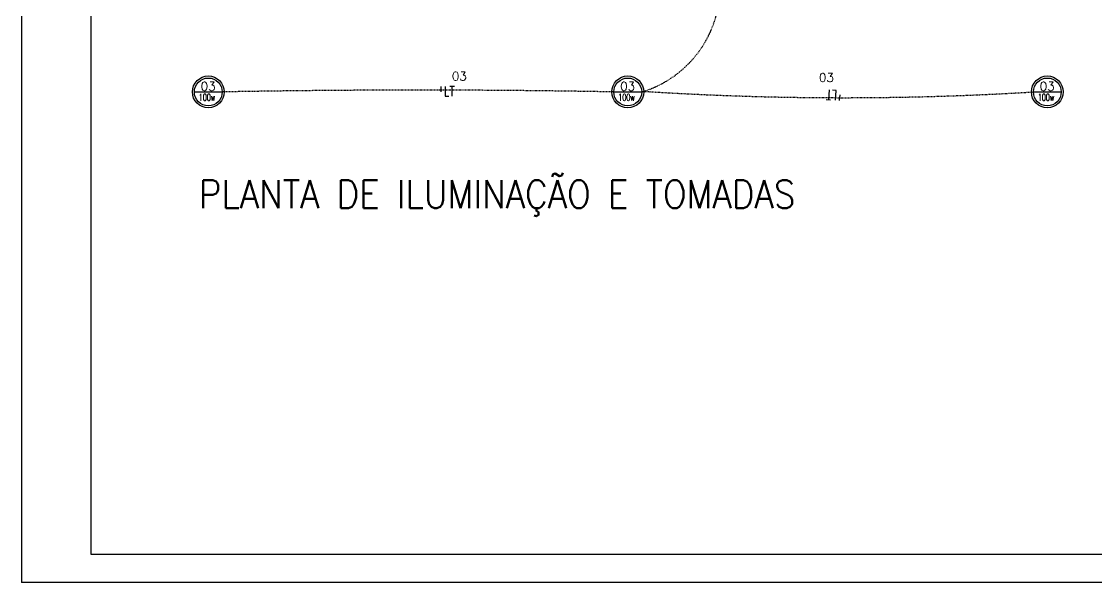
# Model space of a CAD drawing. Extents: x 4776 to 9276, y -14 to 2986.
# Drawn here: x 4776 to 6702, y -14 to 991 of the extents above; entities that cross this region are included whole.
import ezdxf

# ---------------------------------------------------------------- set-up
doc = ezdxf.new("R2010")
doc.units = 0
doc.header["$MEASUREMENT"] = 0
doc.linetypes.add('PONT', pattern=[2, 1, -1])
doc.layers.get('0').update_dxf_attribs({"linetype": 'CONTINUOUS'})
for name, color, linetype in [('ELETRIN', 5, 'PONT'), ('ELETRON', 5, 'CONTINUOUS'), ('MARGE', 6, 'CONTINUOUS'), ('TEXTOS', 7, 'CONTINUOUS')]:
    doc.layers.add(name, color=color, linetype=linetype)
doc.styles.get("Standard").update_dxf_attribs({"font": 'romans.shx', "width": 0.8})

msp = doc.modelspace()

# ---------------------------------------------------------------- linework, layer by layer
for p in [(4775.8, 2986.5), (9275.7, -13.5)]:
    msp.add_line(p, (4775.8, -13.5))
at = {"layer": 'ELETRIN'}
for centre, radius, start, end in [((5830.7, 1052.8), 196.5, 286.6022, 7.6072), ((5486.1, -18063.4), 18931.1, 88.93822, 91.06178), ((6248.2, 6476.4), 5622.2, 266.351, 273.4696)]:
    msp.add_arc(centre, radius, start, end, dxfattribs=at)
at = {"layer": 'ELETRON', "color": 154}
for p, q in [((5527.1, 874.5), (5527.1, 864.6)), ((5534.6, 874.5), (5534.6, 857)), ((5551.4, 874.5), (5543.4, 874.5)), ((5547.4, 856.8), (5547.4, 874.5)), ((6222.4, 868.3), (6221.2, 850.6)), ((6235.1, 867.2), (6228.7, 867.7)), ((6233.9, 849.7), (6235.1, 867.2)), ((5534.6, 857), (5541.1, 857)), ((6217.2, 850.9), (6225.1, 850.4)), ((6241.4, 849.2), (6242.1, 859.1))]:
    msp.add_line(p, q, dxfattribs=at)
at = {"layer": 'ELETRON', "linetype": 'CONTINUOUS'}
for p, q in [((5085.4, 864.5), (5135.3, 864.5)), ((5836.9, 864.5), (5886.8, 864.5)), ((6588.4, 864.5), (6638.3, 864.5))]:
    msp.add_line(p, q, dxfattribs=at)
for centre, radius in [((5110.4, 864.5), 28.5), ((5110.4, 864.5), 24.9), ((5861.9, 864.5), 28.5), ((5861.9, 864.5), 24.9), ((6613.4, 864.5), 28.5), ((6613.4, 864.5), 24.9)]:
    msp.add_circle(centre, radius, dxfattribs=at)
at = {"layer": 'MARGE'}
for p, q in [((4900.8, 36.5), (4900.8, 2936.5)), ((9225.7, 36.5), (4900.8, 36.5))]:
    msp.add_line(p, q, dxfattribs=at)

# ---------------------------------------------------------------- texts
at = {"layer": 'ELETRON', "color": 7, "linetype": 'CONTINUOUS'}
for p in [(5546.8, 884.9), (6204.4, 882.3), (5096.8, 866.7), (5848.3, 866.7), (6599.8, 866.7)]:
    msp.add_text('03', height=15.6, dxfattribs=at).set_placement(p)
at = {"layer": 'ELETRON', "color": 7, "linetype": 'CONTINUOUS', "width": 0.7}
for p in [(5093.4, 848.8), (5844.9, 848.8), (6596.4, 848.8)]:
    msp.add_text('100w', height=12, dxfattribs=at).set_placement(p)
at = {"layer": 'TEXTOS', "color": 4, "width": 0.9}
msp.add_text('PLANTA DE ILUMINAÇÃO E TOMADAS', height=50, dxfattribs=at).set_placement((5093.6, 656.3))

doc.saveas('drawing.dxf')
